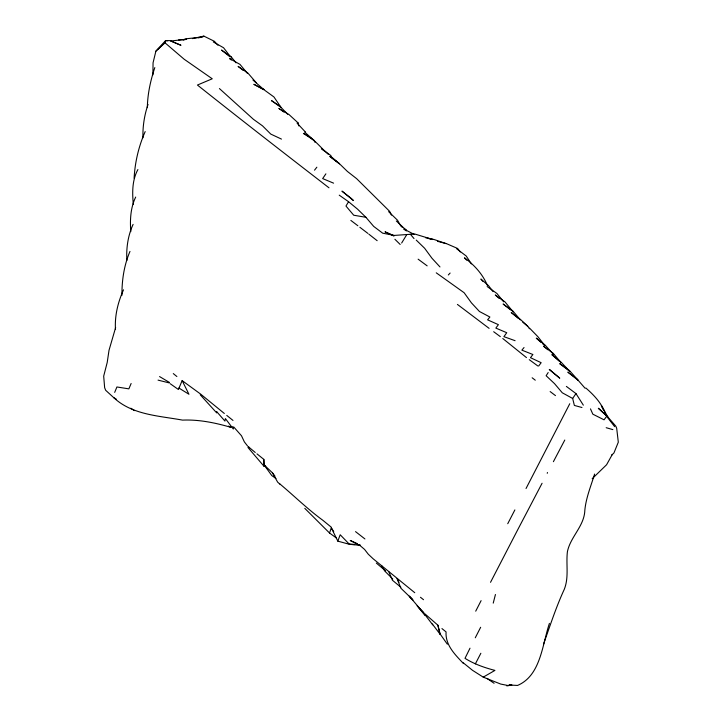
<?xml version="1.0" encoding="UTF-8"?>
<svg xmlns="http://www.w3.org/2000/svg" width="722" height="722" viewBox="0 0 722 722"><rect width="100%" height="100%" fill="white"/><g stroke="black" fill="none" stroke-linecap="round" stroke-linejoin="round"><path stroke-width="1.08" d="M121.955 295.298C121.801 280.353 124.067 265.218 129.978 251.418M126.864 260.452C126.16 248.106 127.92 235.688 133.101 224.389M142.956 137.794C142.604 126.467 144.4 115.132 148.037 104.401M115.475 329.322C114.627 315.649 117.948 302.265 123.516 289.829M147.333 107.641C147.568 93.995 150.519 80.494 154.824 67.579M134.111 178.235C134.96 162.215 138.705 146.268 145.185 131.585M547.258 473.307L547.438 472.504M178.505 39.99L186.529 39.241L170.681 41.019L180.969 45.296L170.103 40.622L165.555 40.631L164.923 42.751L155.889 51.163L153.064 62.796L152.893 74.907M493.234 603.132L495.436 594.504M549.415 623.384C542.213 644.683 540.85 675.503 517.557 685.44L509.172 685.025M224.316 413.462L200.517 394.013L182.143 380.611L178.415 389.51L170.121 383.653M115.646 327.499L109.022 350.26L107.217 362.426L103.688 376.153L104.645 387.714L105.683 390.295L113.706 397.623C132.216 414.997 158.831 415.746 182.531 420.114C198.712 419.428 214.777 422.668 230.219 427.144L232.358 426.63M543.467 644.304C550.056 625.857 556.03 607.184 564.279 589.342C569.126 577.176 565.895 564.27 567.411 551.662C570.497 536.617 584.36 526.112 584.838 510.219C586.038 497.693 590.966 486.023 594.585 474.074M336.569 538.116L329.53 533.016L331.308 527.854L333.735 531.6M135.682 197.07C130.483 207.846 129.906 219.921 130.799 231.654M354.719 544.578L349.439 544.307L337.815 541.139L340.206 534.767L349.439 544.307L360.206 545.309M137.893 169.553C132.072 180.229 132.207 192.539 133.308 204.29M114.69 392.38L116.91 386.974L128.859 388.86L131.133 383.499M470.004 648.194L465.004 658.338C474.228 664.096 484.471 667.688 494.94 670.404L483.235 677.137L472.522 670.323L463.136 662.715M526.031 488.514L569.766 403.733M514.876 509.922L507.737 523.712M475.717 611.173L481.105 600.641M475.275 637.788L480.662 627.265M490.527 582.32L513.974 536.997A140.528 8.673 -62.5 0 1 525.183 515.535L542.078 483.262M475.347 663.906L480.861 653.257M553.395 461.692L564.784 440.05M612.238 454.589L606.579 464.751L592.184 478.713M339.232 195.157L348.555 201.718L345.964 206.05L353.726 215.228L365.91 217.295L373.698 226.41L382.678 233.179L394.302 235.417L414.681 233.991L432.866 239.523L427.623 238.305M401.658 243.016L406.567 234.948M548.178 372.543L546.139 375.738L554.532 383.653L562.303 392.804L572.663 398.463L574.369 405.43L581.959 407.506M572.663 398.463L575.966 393.58L566.364 386.405M325.893 173.84L322.662 178.587L333.582 183.153M538.648 366.027L541.157 362.697L530.471 357.679L532.899 354.511L521.88 350.152L524.028 347.544M314.521 170.175L316.859 167.197M155.889 51.163L165.555 40.631L167.603 40.784M448.326 274.956L450.122 273.051M157.685 49.637L164.923 42.751L184.137 59.213L212.25 78.788L197.431 85.043C240.986 119.69 284.955 153.822 328.979 187.801M611.462 455.302L613.917 453.001L618.312 442.189L616.687 428.236L615.767 426.115L607.401 416.486L598.33 408.255L607.933 417.081L601.354 405.565L603.691 410.547M217.945 45.251L214.425 41.316L203.83 36.1L202.494 37.102L187.675 38.6L182.937 39.836L185.04 39.701M248.946 447.198L247.962 447.496L264.062 466.34L263.828 459.382L256.969 453.858M298.818 125.908L298.015 122.821L297.058 123.083L305.632 132.27L304.819 132.234L313.953 140.339L314.972 142.27M192.404 38.618L203.83 36.1M506.826 685.9L511.889 684.952L509.064 684.97M198.108 37.851L201.393 37.291M349.439 544.307L354.646 544.379M357.877 544.74L359.989 544.848M508.405 685.593L500.761 684.077L483.235 677.137M425.565 237.728L434.048 239.496L446.043 243.576M158.055 380.124L169.147 382.886M437.478 241.31L446.774 243.774L457.622 248.476L460.284 251.951M606.191 427.704L612.852 429.617M515.093 340.694L503.911 336.66L506.736 332.707L495.843 328.095L498.406 324.665L487.612 319.846L489.877 317.012L479.444 311.489L471.412 302.843L464.129 292.735L436.25 272.826M394.176 235.787L385.016 231.834L393.761 235.95M357.264 543.612L350.224 540.471L360.278 545.742L364.574 549.424L368.265 554.198L373.148 558.792L414.753 592.699M281.472 139.102L270.777 134.084L262.537 125.872L253.449 119.329L219.416 88.562M264.369 89.636L253.846 84.303L263.71 89.718M414.302 234.46L403.815 229.027L406.378 230.923M213.279 41.93L223.567 47.751L230.21 56.406M159.562 376.568L169.318 382.362M113.706 397.623L116.404 399.23M178.857 388.012L188.938 394.257L182.143 380.611M228.549 426.079L230.219 427.144M313.953 140.339L303.402 133.399C313.637 138.037 320.117 147.162 328.194 154.246M130.817 408.228L134.427 410.61M280.578 106.63L271.418 100.566L281.02 107.397L287.69 114.275M486.953 678.382L494.092 683.283M275.985 478.506L271.788 475.581L263.999 464.824L263.828 459.382M236.049 62.841L231.302 56.966L221.564 50.062L229.876 56.794M283.999 112.118L278.836 108.426L288.981 114.518L298.015 122.821M487.151 286.517L496.871 293.448L503.667 301.823M264.703 90.259L273.936 96.956L281.02 107.397M529.262 359.664L537.809 365.955M560.886 362.471L553.332 353.428L543.702 346.307L547.827 349.746M331.001 155.672L321.38 148.524L323.826 150.727M418.128 259.171L427.162 265.867M493.677 331.723L500.328 336.642M264.062 466.34L263.999 464.824L265.696 466.096M263.882 89.645L252.953 80.034M457.423 304.422L489.101 328.357M391.441 215.111L389.627 211.347L356.587 178.623L347.435 171.466L339.367 163.641L329.801 156.403L339.475 163.777M456.647 248.756L466.213 256.012L471.385 263.9M350.856 220.409L357.868 225.751M550.137 391.559L555.48 395.611M359.872 227.277L367.904 233.423M532.15 377.777L535.282 380.196M364.926 538.955L355.531 531.618M279.775 483.866C294.161 495.888 307.554 509.136 322.788 520.246L331.29 527.204M526.464 357.598L502.774 338.51M243.133 70.341L238.098 66.397L247.944 73.102L256.283 82.768M510.653 309.937L503.108 303.998L512.828 310.938L520.345 319.873M368.861 234.172L377.155 240.688M330.811 156.358L339.358 163.677M406.36 230.408L404.645 229.036L406.017 230.435M420.466 597.265L423.516 599.711M226.762 415.412L232.989 420.43M441.945 628.573L446.061 631.903C445.23 645.188 455.167 654.737 463.524 663.59M173.289 373.59L176.881 376.523M348.555 201.718L357.607 209.2L365.91 217.295M400.9 587.266L392.434 580.235L388.851 571.869M518.577 318.637L511.212 312.491L520.779 319.729L527.818 326.371L529.452 328.754M248.287 446.674L255.245 452.468M522.728 322.102L527.818 326.371M585.858 388.021C593.962 395.078 601.823 403.318 605.352 413.652M376.324 563.061L385.593 570.885M432.307 623.961L440.249 634.43L437.893 625.198L424.915 613.853M231.284 59.998L229.65 58.59L239.957 64.366L247.493 73.463M499.326 298.538L495.265 294.991L504.994 301.913L513.171 311.913M396.324 220.986L406.441 230.417M575.38 377.967L577.871 380.151M541.247 342.562L536.275 338.131L545.146 345.098L552.89 353.762M542.908 344.033L544.568 345.513M402.235 227.259L400.71 225.905L397.533 220.237L388.635 211.654M559.153 361.126L551.888 354.637L561.229 362.327L569.838 371.469L559.74 363.626L569.459 370.567L577.907 380.025L567.853 372.11L577.383 379.411L585.073 388.237M279.865 484.128L277.636 482.125L272.384 472.748L263.999 464.824M412.271 599.206L400.827 588.15L397.109 578.611L398.959 582.356M529.506 328.077L537.854 336.651L544.713 345.378M416.233 240.092L424.626 248.26L431.973 258.259L439.978 266.941M409.708 596.742L413.029 599.991M394.898 239.262L400.187 244.469M392.768 579.035L384.709 570.994L381.613 565.642M304.801 508.369L329.53 533.016M419.256 608.141L424.175 613.159M466.773 260.209L464.472 257.808C474.282 264.929 482.774 274.234 487.431 285.551M419.572 608.303L409.221 596.056M423.065 612.039L417.172 605.74L425.014 615.514M483.117 281.553L480.87 279.035L488.46 285.578L493.099 291.661M200.229 394.772L216.699 412.894L216.573 411.504L224.948 421.097L225.39 418.57L233.323 429.048L233.612 426.837L241.491 435.772L244.37 441.9L247.592 446.034M410.34 234.19L414.004 238.549M614.657 426.648L606.642 416.332L604.052 419.816L592.843 414.184L590.479 408.887M424.753 614.395L432.704 624.828M272.384 472.748L275.019 476.213M437.893 625.198L439.833 633.591L447.36 644.214M575.966 393.58L583.34 405.168M439.833 633.591L440.249 634.43M331.308 527.854L337.815 541.139M553.332 353.428L553.593 354.547M231.302 56.966L231.545 58.139M550.444 370.332L549.261 369.447L559.776 378.202L550.444 370.332M351.424 198.55L341.957 191.113L353.392 200.499L351.424 198.55"/></g></svg>
